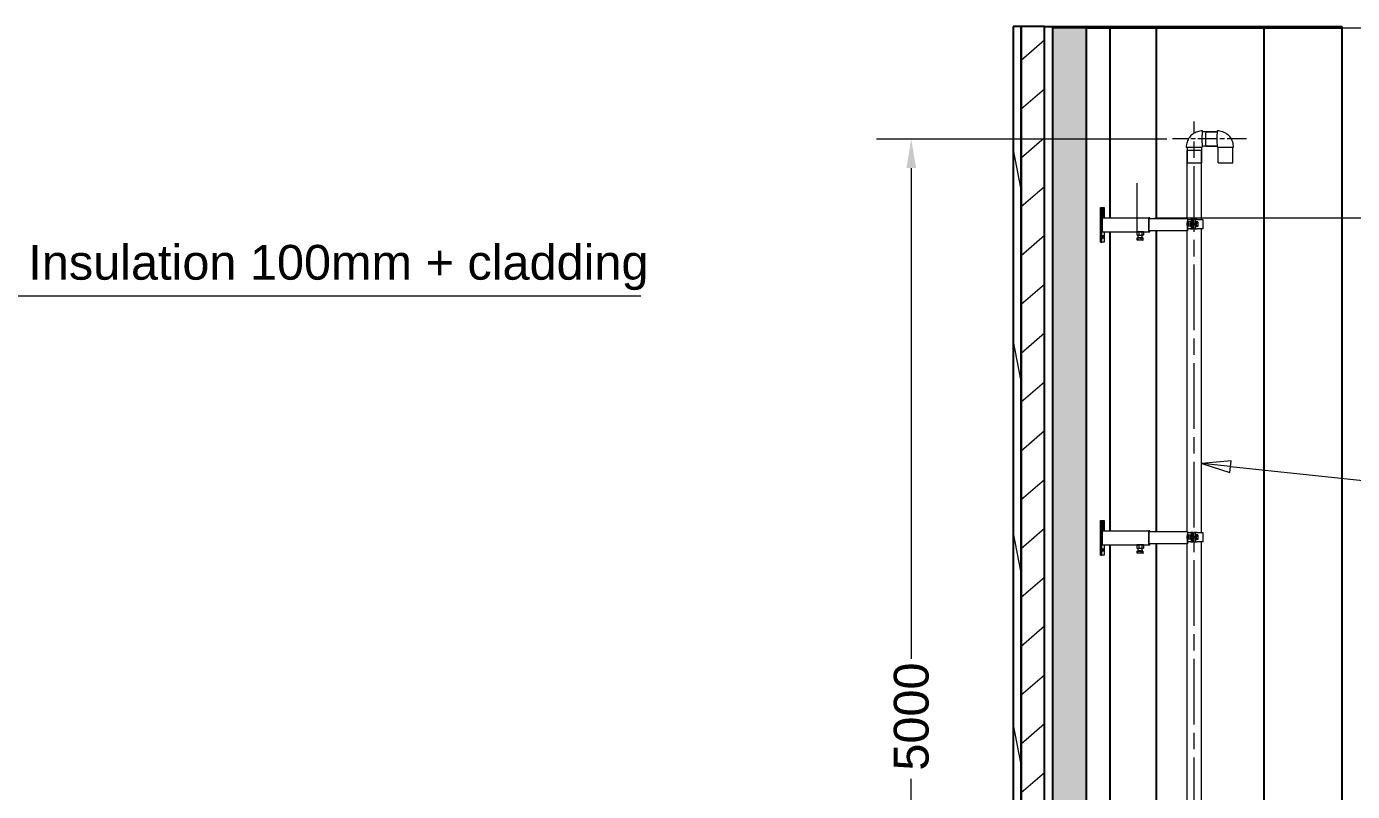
# Model space of a CAD drawing. Header units: millimetres. Extents: x -4172 to 126100, y -2 to 142133.
# Drawn here: x 28976 to 40407, y 31055 to 37652 of the extents above; entities that cross this region are included whole.
import ezdxf

# ---------------------------------------------------------------- set-up
doc = ezdxf.new("R2010")
doc.units = ezdxf.units.MM
doc.header["$LTSCALE"] = 100
doc.linetypes.add('CHAIN', pattern=[0.3543, 0.2362, -0.0295, 0.0591, -0.0295])
for name, color, linetype, lineweight in [('Centerline', 7, 'Continuous', 18), ('Dimension', 7, 'Continuous', 18), ('Hatch', 7, 'Continuous', 18), ('Symbol', 7, 'Continuous', 18), ('Visible', 7, 'Continuous', 25)]:
    doc.layers.add(name, color=color, linetype=linetype, lineweight=lineweight)
doc.layers.add('P_Sulphurous liquid (SL)', color=200, linetype='Continuous', lineweight=18, true_color=0xbf00ff)
doc.layers.add('P_Sulphurous liquid Centerline', color=200, linetype='CHAIN', lineweight=18, true_color=0xbf00ff)
doc.styles.add('Note Text', font='arial.ttf')
doc.styles.add('Title', font='arial.ttf')
doc.dimstyles.new('Default - Method 2a$7', dxfattribs={"dimscale": 100, "dimtxt": 3, "dimasz": 2.5, "dimexe": 3, "dimexo": 0.5, "dimgap": 0.7, "dimtad": 0, "dimtoh": 1, "dimdec": 1, "dimrnd": 1e-08, "dimtxsty": 'Title', "dimcen": 0.09, "dimdle": 10, "dimclrd": 256, "dimclre": 256, "dimclrt": 7, "dimazin": 2, "dimtfac": 0.833333, "dimtdec": 1, "dimtmove": 0, "dimatfit": 3, "dimfxl": 1, "dimtolj": 1, "dimlwd": -1, "dimlwe": -1, "dimarcsym": 0})
doc.dimstyles.new('Default - Method 2b', dxfattribs={"dimscale": 100, "dimtxt": 3, "dimasz": 2.5, "dimexe": 3, "dimexo": 0.5, "dimgap": 0.7, "dimtad": 0, "dimtoh": 1, "dimdec": 1, "dimrnd": 1e-08, "dimtxsty": 'Title', "dimcen": 0.09, "dimdle": 10, "dimclrd": 256, "dimclre": 256, "dimclrt": 7, "dimadec": 0, "dimazin": 2, "dimtfac": 0.833333, "dimtdec": 1, "dimtmove": 0, "dimatfit": 3, "dimfxl": 1, "dimtolj": 1, "dimlwd": -1, "dimlwe": -1, "dimarcsym": 0})

# ---------------------------------------------------------------- blocks, each defined once
blk = doc.blocks.new('*D83')
at = {"layer": 'Defpoints', "color": 0, "transparency": 16777216}
for p in [(38857, 36682), (36603, 26682), (37185, 26682)]:
    blk.add_point(p, dxfattribs=at)
at = {"layer": 'Dimension', "transparency": 16777216}
for p, q in [((38807, 36682), (36303, 36682)), ((36603, 36432), (36603, 32200)), ((36603, 26932), (36603, 31165)), ((37135, 26682), (36303, 26682))]:
    blk.add_line(p, q, dxfattribs=at)
for points in [[(36562, 36432), (36645, 36432), (36603, 36682)], [(36562, 26932), (36645, 26932), (36603, 26682)]]:
    blk.add_solid(points, dxfattribs=at)
at = {"layer": 'Dimension', "color": 7, "transparency": 16777216, "insert": (36757, 31235), "char_height": 300, "attachment_point": 7, "rotation": 90, "style": 'Title'}
blk.add_mtext('\\A1;5000', dxfattribs=at)
blk = doc.blocks.new('Balloon39')
at = {"layer": 'Symbol'}
for p, q in [((393.6, 339.06), (391.07, 338.83)), ((393.55, 338.57), (391.07, 338.83)), ((391.07, 338.83), (393.5, 338.07)), ((393.5, 338.07), (393.6, 339.06)), ((393.55, 338.57), (411.87, 336.63))]:
    blk.add_line(p, q, dxfattribs=at)
at = {"layer": 'Symbol', "flags": 128}
blk.add_lwpolyline([(393.6, 339.06), (391.07, 338.83), (393.5, 338.07), (393.6, 339.06)], dxfattribs=at)
at = {"layer": 'Symbol'}
blk.add_circle((415.58, 336.24), 3.75, dxfattribs=at)
blk.add_solid([(393.6, 339.06), (391.07, 338.83), (393.5, 338.07), (393.6, 339.06)], dxfattribs=at)
at = {"layer": 'Symbol', "insert": (415.58, 336.26), "char_height": 2.5, "attachment_point": 5, "style": 'Note Text'}
blk.add_mtext('15', dxfattribs=at)
blk = doc.blocks.new('*D91')
at = {"layer": 'Defpoints', "color": 0, "transparency": 16777216}
for p in [(39646, 37642), (38653, 36002), (41066, 36002)]:
    blk.add_point(p, dxfattribs=at)
at = {"layer": 'Dimension', "transparency": 16777216}
for p, q in [((39696, 37642), (41366, 37642)), ((41066, 37392), (41066, 37166)), ((41066, 36252), (41066, 36364)), ((38703, 36002), (41366, 36002))]:
    blk.add_line(p, q, dxfattribs=at)
for points in [[(41025, 37392), (41108, 37392), (41066, 37642)], [(41025, 36252), (41108, 36252), (41066, 36002)]]:
    blk.add_solid(points, dxfattribs=at)
at = {"layer": 'Dimension', "color": 7, "transparency": 16777216, "insert": (41219, 36434), "char_height": 300, "attachment_point": 7, "rotation": 90, "style": 'Title'}
blk.add_mtext('\\A1;820', dxfattribs=at)

msp = doc.modelspace()

# ---------------------------------------------------------------- hatches: boundary and pattern name
at = {"layer": 'Hatch'}
h = msp.add_hatch(dxfattribs=at)
h.set_pattern_fill('ANSI31', color=256, scale=2540, angle=56.075531, style=0)
h.set_pattern_definition([(101.0755, (0, 0), (-311.5865, -60.9927), [])])
h.paths.add_polyline_path([(37481.75, 25922.43), (37486.06, 25922.43), (37488.85, 25922.43), (37551.77, 25922.43), (37551.77, 37652.43), (37481.75, 37652.43)])
h = msp.add_hatch(dxfattribs=at)
h.set_pattern_fill('ANSI31', color=256, scale=2540, angle=-3.924667, style=0)
h.set_pattern_definition([(41.0753, (0, 0), (-208.6136, 239.3462), [])])
h.paths.add_polyline_path([(37751.85, 25922.43), (37751.85, 37652.43), (37551.77, 37652.43), (37551.77, 25922.43)])
h = msp.add_hatch(dxfattribs=at)
h.set_pattern_fill('AR-CONC', color=256, scale=53.832768, angle=26.075355, style=0)
h.set_pattern_definition([(76.07536, (0, 0), (361.669, 139.3777), [40.3746, -444.1203]), (21.07536, (0, 0), (-245.0774, 330.8793), [32.2997, -355.2963]), (126.5268, (30.14, 11.6), (116.5915, 470.257), [34.313, -377.4442]), (72.2596, (-47.32, 96.7), (555.214, 172.5), [60.562, -666.1805]), (122.711, (-1.06, 111.1), (221.4424, 692.1833), [51.47, -566.1666]), (17.2595, (-47.3, 96.7), (221.4424, 692.183), [48.4495, -532.9444]), (47.07536, (12.86, 96.2), (383.8945, -53.438), [40.3746, -444.1203]), (352.07536, (12.86, 96.2), (-53.936, 408.2095), [32.2997, -355.2963]), (97.5268, (44.85, 91.74), (329.9584, 354.7714), [34.313, -377.4442]), (63.57536, (0, 0), (-72.8908, 163.8431), [0, -350.98965, 0, -360.67955, 0, -356.6421]), (33.57536, (0, 0), (33.87624, 252.9603), [0, -205.6412, 0, -342.9147, 0, -135.9277]), (353.57536, (-107.83, -52.77), (263.4588, 115.40885), [0, -134.5819, 0, -419.8956, 0, -557.1692]), (343.57536, (-156.18, -76.43), (258.3037, 186.3998), [0, -174.9565, 0, -278.8537, 0, -395.6708])])
h.paths.add_polyline_path([(38113.67, 37642.43), (37820.38, 37642.43), (37820.38, 25922.43), (37820.38, 25582.43), (38113.67, 25582.43), (38113.67, 25922.43)])

# ---------------------------------------------------------------- linework, layer by layer
at = {"layer": 'Centerline', "linetype": 'CHAIN', "ltscale": 7.063838}
msp.add_line((39492.45, 36682.43), (38856.76, 36682.43), dxfattribs=at)
at = {"layer": 'Dimension'}
msp.add_line((38549.47, 35878.83), (38549.47, 36302.43), dxfattribs=at)
at = {"layer": 'P_Sulphurous liquid (SL)'}
for p, q in [((39113.44, 36751.73), (39112.74, 36751.73)), ((39240.54, 36745.43), (39113.44, 36745.43)), ((39240.54, 36745.43), (39113.44, 36745.43)), ((39143.37, 36745.43), (39240.54, 36745.43)), ((39243.15, 36751.73), (39242.45, 36751.73)), ((38974.3, 36613.13), (38974.3, 36612.43)), ((38974.3, 36612.43), (39112.9, 36612.43)), ((38980.6, 36612.43), (38980.6, 36476.43)), ((39106.6, 36582.43), (38980.6, 36582.43)), ((38980.6, 35996.43), (38980.6, 36582.43)), ((39106.6, 36612.43), (39106.6, 36476.43)), ((39106.6, 35988.43), (39106.6, 36582.43)), ((39113.44, 36613.13), (39112.74, 36613.13)), ((39112.9, 36613.13), (39112.9, 36612.43)), ((39240.54, 36619.43), (39113.44, 36619.43)), ((39240.54, 36619.43), (39113.44, 36619.43)), ((39143.37, 36619.43), (39240.54, 36619.43)), ((39243, 36613.13), (39242.45, 36613.13)), ((39243, 36612.43), (39243, 36613.13)), ((39243, 36612.43), (39381.6, 36612.43)), ((39249.3, 36476.43), (39249.3, 36612.43)), ((39375.3, 36476.43), (39375.3, 36612.43)), ((39381.6, 36612.43), (39381.6, 36613.13)), ((38980.6, 36476.43), (39106.6, 36476.43)), ((39249.3, 36476.43), (39375.3, 36476.43)), ((38235.33, 36092.43), (38247.3, 36092.43)), ((38235.33, 35792.43), (38235.33, 36092.43)), ((38247.3, 36092.43), (38267.24, 36092.43)), ((38247.3, 35792.43), (38247.3, 36092.43)), ((38255.25, 36053.43), (38257.27, 36083.84)), ((38256.27, 36053.43), (38255.25, 36053.43)), ((38255.41, 36054.43), (38255.32, 36054.43)), ((38257.27, 36082.43), (38255.41, 36054.43)), ((38255.41, 36054.43), (38256.34, 36054.43)), ((38255.84, 36054.43), (38255.84, 36053.43)), ((38256.27, 36011.43), (38256.27, 36053.43)), ((38256.34, 36012.43), (38256.27, 36012.43)), ((38258.27, 36011.43), (38256.27, 36011.43)), ((38256.34, 36054.43), (38256.34, 36012.43)), ((38256.34, 36012.43), (38258.2, 36012.43)), ((38256.58, 36069.57), (38256.71, 36069.57)), ((38256.58, 36060.84), (38256.58, 36069.57)), ((38256.92, 36056.87), (38256.65, 36056.87)), ((38256.71, 36069.57), (38256.71, 36060.84)), ((38257.13, 36069.57), (38257.25, 36069.57)), ((38257.13, 36060.79), (38257.13, 36069.57)), ((38257.27, 36082.43), (38257.18, 36082.43)), ((38257.25, 36069.57), (38257.25, 36060.84)), ((38257.27, 36083.84), (38259.29, 36053.43)), ((38259.13, 36054.43), (38257.27, 36082.43)), ((38257.43, 36069.57), (38257.67, 36069.57)), ((38257.43, 36055.57), (38257.43, 36069.57)), ((38257.56, 36067.96), (38257.43, 36067.96)), ((38257.56, 36062.38), (38257.43, 36062.38)), ((38257.56, 36060.79), (38257.43, 36060.79)), ((38257.56, 36055.57), (38257.43, 36055.57)), ((38257.66, 36067.96), (38257.56, 36067.96)), ((38257.56, 36067.96), (38257.56, 36062.38)), ((38257.56, 36062.38), (38257.64, 36062.38)), ((38257.56, 36060.79), (38257.56, 36055.57)), ((38257.66, 36060.79), (38257.56, 36060.79)), ((38257.77, 36012.43), (38257.77, 36011.43)), ((38258.2, 36012.43), (38258.2, 36054.43)), ((38258.2, 36054.43), (38259.13, 36054.43)), ((38258.27, 36053.43), (38258.2, 36053.43)), ((38258.27, 36053.43), (38258.27, 36011.43)), ((38259.29, 36053.43), (38258.27, 36053.43)), ((38258.73, 36054.43), (38258.79, 36053.43)), ((38267.24, 36092.43), (38267.24, 36002.43)), ((38253.28, 35886.43), (38253.28, 35998.43)), ((38253.55, 36002.43), (38652.67, 36002.43)), ((38652.4, 35998.43), (38652.4, 35886.43)), ((38660.11, 36002.43), (38652.67, 36002.43)), ((38652.8, 35996.43), (38654.19, 35996.43)), ((38652.8, 35888.43), (38652.8, 35996.43)), ((38654.19, 35996.43), (38984.87, 35996.43)), ((38660.37, 35996.43), (38660.37, 35998.43)), ((38979.5, 35958.4), (38981.49, 35960.4)), ((38979.5, 35938.45), (38981.49, 35936.45)), ((38992.62, 35960.43), (38981.54, 35960.43)), ((38992.62, 35936.43), (38981.54, 35936.43)), ((38983.61, 35977.43), (38983.61, 35960.43)), ((38983.61, 35936.43), (38983.61, 35890.43)), ((38984.14, 35988.43), (39011.38, 35988.43)), ((38984.14, 35960.43), (38984.14, 35977.43)), ((38984.14, 35890.43), (38984.14, 35936.43)), ((39011.38, 35908.43), (38984.14, 35908.43)), ((38984.87, 35996.43), (38985.29, 35996.43)), ((39011.08, 35948.43), (38993.14, 35948.43)), ((38993.29, 35966.12), (38993.4, 35966.43)), ((38993.29, 35930.73), (38993.4, 35930.43)), ((39011.77, 35966.43), (38993.83, 35966.43)), ((39011.77, 35930.43), (38993.83, 35930.43)), ((39016.72, 35988.43), (39011.38, 35988.43)), ((39011.38, 35908.43), (39016.72, 35908.43)), ((39013.47, 35972.43), (39016.47, 35972.43)), ((39013.47, 35924.43), (39016.47, 35924.43)), ((39028.69, 35988.43), (39016.72, 35988.43)), ((39016.72, 35908.43), (39028.69, 35908.43)), ((39032.19, 35988.43), (39028.69, 35988.43)), ((39028.69, 35908.43), (39032.19, 35908.43)), ((39040.31, 35960.43), (39030.43, 35960.43)), ((39040.31, 35936.43), (39030.43, 35936.43)), ((39032.19, 35988.43), (39032.26, 35988.43)), ((39032.26, 35908.43), (39032.19, 35908.43)), ((39032.26, 35988.43), (39032.26, 35960.43)), ((39032.26, 35936.43), (39032.26, 35908.43)), ((39052.64, 35988.43), (39040.67, 35988.43)), ((39040.67, 35908.43), (39052.64, 35908.43)), ((39056.14, 35988.43), (39052.64, 35988.43)), ((39052.64, 35908.43), (39056.14, 35908.43)), ((39054.38, 35972.43), (39059.37, 35972.43)), ((39054.38, 35924.43), (39059.37, 35924.43)), ((39066.94, 35988.43), (39056.14, 35988.43)), ((39056.14, 35908.43), (39066.94, 35908.43)), ((39059.06, 35954.99), (39059.57, 35961.89)), ((39072.01, 35954.99), (39059.06, 35954.99)), ((39059.19, 35944.81), (39059.06, 35954.99)), ((39059.33, 35934.63), (39059.19, 35944.81)), ((39072.29, 35934.63), (39059.33, 35934.63)), ((39059.99, 35931.35), (39059.33, 35934.63)), ((39059.91, 35966.43), (39059.37, 35966.43)), ((39060.17, 35930.43), (39059.37, 35930.43)), ((39059.57, 35961.89), (39060.09, 35968.79)), ((39060.64, 35928.06), (39059.99, 35931.35)), ((39073.05, 35968.79), (39060.09, 35968.79)), ((39073.6, 35928.06), (39060.64, 35928.06)), ((39066.94, 35988.43), (39115.9, 35988.43)), ((39115.9, 35908.43), (39066.94, 35908.43)), ((39074.55, 35930.73), (39073.65, 35928.2)), ((39074.55, 35966.12), (39074.49, 35966.29)), ((39106.6, 33288.43), (39106.6, 35908.43)), ((39115.9, 35988.43), (39115.9, 35908.43)), ((38235.33, 35792.43), (38247.3, 35792.43)), ((38267.24, 35792.43), (38247.3, 35792.43)), ((38253.55, 35882.43), (38652.67, 35882.43)), ((38267.24, 35882.43), (38267.24, 35792.43)), ((38548.97, 35881.07), (38548.97, 35854.78)), ((38549.47, 35811.78), (38549.47, 35828.83)), ((38549.47, 35828.83), (38553.72, 35828.83)), ((38552.56, 35882.43), (38550.14, 35881.54)), ((38552.56, 35853.43), (38550.14, 35854.31)), ((38552.56, 35810.43), (38551.35, 35810.87)), ((38552.56, 35853.43), (38556.97, 35853.43)), ((38600.56, 35830.43), (38552.56, 35830.43)), ((38552.56, 35828.83), (38552.56, 35830.43)), ((38553.72, 35810.43), (38552.56, 35810.43)), ((38553.72, 35828.83), (38557.96, 35828.83)), ((38571.51, 35810.43), (38553.72, 35810.43)), ((38556.97, 35853.43), (38578.78, 35853.43)), ((38557.96, 35811.78), (38557.96, 35828.83)), ((38557.96, 35828.83), (38571.51, 35828.83)), ((38560.56, 35830.43), (38560.56, 35853.43)), ((38564.98, 35881.07), (38564.98, 35854.78)), ((38571.51, 35828.83), (38585.05, 35828.83)), ((38594.35, 35810.43), (38571.51, 35810.43)), ((38578.78, 35853.43), (38598.37, 35853.43)), ((38585.05, 35828.83), (38594.35, 35828.83)), ((38585.05, 35811.78), (38585.05, 35828.83)), ((38592.56, 35830.43), (38592.56, 35853.43)), ((38592.57, 35854.78), (38592.57, 35881.07)), ((38594.35, 35828.83), (38603.65, 35828.83)), ((38600.56, 35810.43), (38594.35, 35810.43)), ((38598.37, 35853.43), (38600.56, 35853.43)), ((38600.56, 35882.43), (38602.98, 35881.54)), ((38600.56, 35853.43), (38602.98, 35854.31)), ((38600.56, 35828.83), (38600.56, 35830.43)), ((38600.56, 35810.43), (38601.78, 35810.87)), ((38603.65, 35811.78), (38603.65, 35828.83)), ((38604.16, 35881.07), (38604.16, 35854.78)), ((38652.67, 35882.43), (38660.11, 35882.43)), ((38983.61, 35890.43), (38652.8, 35890.43)), ((38659.98, 35888.43), (38652.8, 35888.43)), ((38659.98, 35890.43), (38659.98, 35888.43)), ((38660.37, 35886.43), (38660.37, 35890.43)), ((38980.6, 33296.43), (38980.6, 35890.43)), ((38984.14, 35890.43), (38983.61, 35890.43)), ((38235.33, 33392.43), (38247.3, 33392.43)), ((38235.33, 33092.43), (38235.33, 33392.43)), ((38247.3, 33392.43), (38267.24, 33392.43)), ((38247.3, 33092.43), (38247.3, 33392.43)), ((38255.25, 33353.43), (38257.27, 33383.84)), ((38257.27, 33382.43), (38255.41, 33354.43)), ((38257.27, 33382.43), (38257.18, 33382.43)), ((38257.27, 33383.84), (38259.29, 33353.43)), ((38259.13, 33354.43), (38257.27, 33382.43)), ((38267.24, 33392.43), (38267.24, 33302.43)), ((38253.28, 33186.43), (38253.28, 33298.43)), ((38253.55, 33302.43), (38652.67, 33302.43)), ((38256.27, 33353.43), (38255.25, 33353.43)), ((38255.41, 33354.43), (38255.32, 33354.43)), ((38255.41, 33354.43), (38256.34, 33354.43)), ((38255.84, 33354.43), (38255.84, 33353.43)), ((38256.27, 33311.43), (38256.27, 33353.43)), ((38256.34, 33312.43), (38256.27, 33312.43)), ((38258.27, 33311.43), (38256.27, 33311.43)), ((38256.34, 33354.43), (38256.34, 33312.43)), ((38256.34, 33312.43), (38258.2, 33312.43)), ((38256.58, 33369.57), (38256.71, 33369.57)), ((38256.58, 33360.84), (38256.58, 33369.57)), ((38256.92, 33356.87), (38256.65, 33356.87)), ((38256.71, 33369.57), (38256.71, 33360.84)), ((38257.13, 33369.57), (38257.25, 33369.57)), ((38257.13, 33360.79), (38257.13, 33369.57)), ((38257.25, 33369.57), (38257.25, 33360.84)), ((38257.43, 33369.57), (38257.67, 33369.57)), ((38257.43, 33355.57), (38257.43, 33369.57)), ((38257.56, 33367.96), (38257.43, 33367.96)), ((38257.56, 33362.38), (38257.43, 33362.38)), ((38257.56, 33360.79), (38257.43, 33360.79)), ((38257.56, 33355.57), (38257.43, 33355.57)), ((38257.66, 33367.96), (38257.56, 33367.96)), ((38257.56, 33367.96), (38257.56, 33362.38)), ((38257.56, 33362.38), (38257.64, 33362.38)), ((38257.56, 33360.79), (38257.56, 33355.57)), ((38257.66, 33360.79), (38257.56, 33360.79)), ((38257.77, 33312.43), (38257.77, 33311.43)), ((38258.2, 33312.43), (38258.2, 33354.43)), ((38258.2, 33354.43), (38259.13, 33354.43)), ((38258.27, 33353.43), (38258.2, 33353.43)), ((38258.27, 33353.43), (38258.27, 33311.43)), ((38259.29, 33353.43), (38258.27, 33353.43)), ((38258.73, 33354.43), (38258.79, 33353.43)), ((38652.4, 33298.43), (38652.4, 33186.43)), ((38660.11, 33302.43), (38652.67, 33302.43)), ((38652.8, 33296.43), (38654.19, 33296.43)), ((38652.8, 33188.43), (38652.8, 33296.43)), ((38654.19, 33296.43), (38984.87, 33296.43)), ((38660.37, 33296.43), (38660.37, 33298.43)), ((38983.61, 33277.43), (38983.61, 33260.43)), ((38984.14, 33288.43), (39011.38, 33288.43)), ((38984.14, 33260.43), (38984.14, 33277.43)), ((38984.87, 33296.43), (38985.29, 33296.43)), ((38993.29, 33266.12), (38993.4, 33266.43)), ((39011.77, 33266.43), (38993.83, 33266.43)), ((39016.72, 33288.43), (39011.38, 33288.43)), ((39013.47, 33272.43), (39016.47, 33272.43)), ((39028.69, 33288.43), (39016.72, 33288.43)), ((39032.19, 33288.43), (39028.69, 33288.43)), ((39032.19, 33288.43), (39032.26, 33288.43)), ((39032.26, 33288.43), (39032.26, 33260.43)), ((39052.64, 33288.43), (39040.67, 33288.43)), ((39056.14, 33288.43), (39052.64, 33288.43)), ((39054.38, 33272.43), (39059.37, 33272.43)), ((39066.94, 33288.43), (39056.14, 33288.43)), ((39059.91, 33266.43), (39059.37, 33266.43)), ((39059.57, 33261.89), (39060.09, 33268.79)), ((39073.05, 33268.79), (39060.09, 33268.79)), ((39066.94, 33288.43), (39115.9, 33288.43)), ((39074.55, 33266.12), (39074.49, 33266.29)), ((39115.9, 33288.43), (39115.9, 33208.43)), ((38253.55, 33182.43), (38652.67, 33182.43)), ((38267.24, 33182.43), (38267.24, 33092.43)), ((38548.97, 33181.07), (38548.97, 33154.78)), ((38552.56, 33182.43), (38550.14, 33181.54)), ((38552.56, 33153.43), (38550.14, 33154.31)), ((38552.56, 33153.43), (38556.97, 33153.43)), ((38556.97, 33153.43), (38578.78, 33153.43)), ((38560.56, 33130.43), (38560.56, 33153.43)), ((38564.98, 33181.07), (38564.98, 33154.78)), ((38578.78, 33153.43), (38598.37, 33153.43)), ((38592.56, 33130.43), (38592.56, 33153.43)), ((38592.57, 33154.78), (38592.57, 33181.07)), ((38598.37, 33153.43), (38600.56, 33153.43)), ((38600.56, 33182.43), (38602.98, 33181.54)), ((38600.56, 33153.43), (38602.98, 33154.31)), ((38604.16, 33181.07), (38604.16, 33154.78)), ((38652.67, 33182.43), (38660.11, 33182.43)), ((38983.61, 33190.43), (38652.8, 33190.43)), ((38659.98, 33188.43), (38652.8, 33188.43)), ((38659.98, 33190.43), (38659.98, 33188.43)), ((38660.37, 33186.43), (38660.37, 33190.43)), ((38979.5, 33258.4), (38981.49, 33260.4)), ((38979.5, 33238.45), (38981.49, 33236.45)), ((38980.6, 30596.43), (38980.6, 33190.43)), ((38992.62, 33260.43), (38981.54, 33260.43)), ((38992.62, 33236.43), (38981.54, 33236.43)), ((38983.61, 33236.43), (38983.61, 33190.43)), ((38984.14, 33190.43), (38983.61, 33190.43)), ((38984.14, 33190.43), (38984.14, 33236.43)), ((39011.38, 33208.43), (38984.14, 33208.43)), ((39011.08, 33248.43), (38993.14, 33248.43)), ((38993.29, 33230.73), (38993.4, 33230.43)), ((39011.77, 33230.43), (38993.83, 33230.43)), ((39011.38, 33208.43), (39016.72, 33208.43)), ((39013.47, 33224.43), (39016.47, 33224.43)), ((39016.72, 33208.43), (39028.69, 33208.43)), ((39028.69, 33208.43), (39032.19, 33208.43)), ((39040.31, 33260.43), (39030.43, 33260.43)), ((39040.31, 33236.43), (39030.43, 33236.43)), ((39032.26, 33208.43), (39032.19, 33208.43)), ((39032.26, 33236.43), (39032.26, 33208.43)), ((39040.67, 33208.43), (39052.64, 33208.43)), ((39052.64, 33208.43), (39056.14, 33208.43)), ((39054.38, 33224.43), (39059.37, 33224.43)), ((39056.14, 33208.43), (39066.94, 33208.43)), ((39059.06, 33254.99), (39059.57, 33261.89)), ((39072.01, 33254.99), (39059.06, 33254.99)), ((39059.19, 33244.81), (39059.06, 33254.99)), ((39059.33, 33234.63), (39059.19, 33244.81)), ((39072.29, 33234.63), (39059.33, 33234.63)), ((39059.99, 33231.35), (39059.33, 33234.63)), ((39060.17, 33230.43), (39059.37, 33230.43)), ((39060.64, 33228.06), (39059.99, 33231.35)), ((39073.6, 33228.06), (39060.64, 33228.06)), ((39115.9, 33208.43), (39066.94, 33208.43)), ((39074.55, 33230.73), (39073.65, 33228.2)), ((39106.6, 30588.43), (39106.6, 33208.43)), ((38235.33, 33092.43), (38247.3, 33092.43)), ((38267.24, 33092.43), (38247.3, 33092.43)), ((38549.47, 33111.78), (38549.47, 33128.83)), ((38549.47, 33128.83), (38553.72, 33128.83)), ((38552.56, 33110.43), (38551.35, 33110.87)), ((38600.56, 33130.43), (38552.56, 33130.43)), ((38552.56, 33128.83), (38552.56, 33130.43)), ((38553.72, 33110.43), (38552.56, 33110.43)), ((38553.72, 33128.83), (38557.96, 33128.83)), ((38571.51, 33110.43), (38553.72, 33110.43)), ((38557.96, 33111.78), (38557.96, 33128.83)), ((38557.96, 33128.83), (38571.51, 33128.83)), ((38571.51, 33128.83), (38585.05, 33128.83)), ((38594.35, 33110.43), (38571.51, 33110.43)), ((38585.05, 33128.83), (38594.35, 33128.83)), ((38585.05, 33111.78), (38585.05, 33128.83)), ((38594.35, 33128.83), (38603.65, 33128.83)), ((38600.56, 33110.43), (38594.35, 33110.43)), ((38600.56, 33128.83), (38600.56, 33130.43)), ((38600.56, 33110.43), (38601.78, 33110.87)), ((38603.65, 33111.78), (38603.65, 33128.83))]:
    msp.add_line(p, q, dxfattribs=at)
for centre, major_axis, start_param, end_param in [((39113.44, 36682.43), (0, 69.3), 5.85348564, 9.85447763), ((39113.44, 36682.43), (0, 63), 0, 3.14159265), ((39143.37, 36682.43), (0, 63), 0, 3.14159265), ((39242.45, 36682.43), (0, -69.3), 3.14159265, 6.28318531), ((38253.55, 35998.43), (0, 4), 0, 1.57079633), ((38652.67, 35998.43), (0, 4), 0, 1.57079633), ((38660.11, 35998.43), (0, 4), 4.71238898, 6.28318531), ((38979.54, 35948.43), (0, -10), 3.2082415, 6.21653646), ((38981.54, 35948.43), (0, -12), 3.14159266, 6.28318531), ((38984.87, 35977.43), (0, 19), 0, 1.57079633), ((38993.51, 35948.43), (0, 18), 1.04719755, 2.0943951), ((38993.51, 35948.43), (0, 18), 0.18401745, 1.04719755), ((38993.51, 35948.43), (0, -18), 5.23598776, 6.09916786), ((39013.47, 35948.43), (0, -24), 3.14159265, 6.28318531), ((39025.64, 35948.43), (0, -140), 4.42263888, 5.00213908), ((39037.61, 35948.43), (0, 140), 1.28104622, 1.86054643), ((39030.43, 35948.43), (0, -12), 3.14159265, 6.28318531), ((39049.58, 35948.43), (0, -140), 4.42263888, 5.00213908), ((39061.56, 35948.43), (0, 140), 1.28104622, 1.86054643), ((39054.38, 35948.43), (0, -24), 3.14159265, 6.28318531), ((39059.37, 35948.43), (0, -24), 2.58365521, 6.94743632), ((39059.37, 35948.43), (0, -18), 3.14159265, 6.28318531), ((39074.33, 35948.43), (0, 18), 0.72598887, 1.77318642), ((39074.33, 35948.43), (0, -18), 4.91477908, 5.96197663), ((39074.33, 35948.43), (0, 18), 5.96197663, 7.00917418), ((39074.33, 35948.43), (0, -18), 5.96197663, 7.00917418), ((39074.33, 35948.43), (0, 18), 4.91477908, 5.96197663), ((39074.33, 35948.43), (0, -18), 0.72598887, 1.77318642), ((38253.55, 35886.43), (0, -4), 4.71238898, 6.28318531), ((38652.67, 35886.43), (0, -4), 4.71238898, 6.28318531), ((38660.11, 35886.43), (0, -4), 0, 1.57079633), ((38253.55, 33298.43), (0, 4), 0, 1.57079633), ((38652.67, 33298.43), (0, 4), 0, 1.57079633), ((38660.11, 33298.43), (0, 4), 4.71238898, 6.28318531), ((38984.87, 33277.43), (0, 19), 0, 1.57079633), ((38993.51, 33248.43), (0, 18), 0.18401745, 1.04719755), ((39013.47, 33248.43), (0, -24), 3.14159265, 6.28318531), ((39025.64, 33248.43), (0, -140), 4.42263888, 5.00213908), ((39037.61, 33248.43), (0, 140), 1.28104622, 1.86054643), ((39049.58, 33248.43), (0, -140), 4.42263888, 5.00213908), ((39061.56, 33248.43), (0, 140), 1.28104622, 1.86054643), ((39054.38, 33248.43), (0, -24), 3.14159265, 6.28318531), ((39059.37, 33248.43), (0, -24), 2.58365521, 6.94743632), ((39059.37, 33248.43), (0, -18), 3.14159265, 6.28318531), ((39074.33, 33248.43), (0, 18), 5.96197663, 7.00917418), ((39074.33, 33248.43), (0, 18), 4.91477908, 5.96197663), ((38253.55, 33186.43), (0, -4), 4.71238898, 6.28318531), ((38652.67, 33186.43), (0, -4), 4.71238898, 6.28318531), ((38660.11, 33186.43), (0, -4), 0, 1.57079633), ((38979.54, 33248.43), (0, -10), 3.2082415, 6.21653646), ((38981.54, 33248.43), (0, -12), 3.14159266, 6.28318531), ((38993.51, 33248.43), (0, 18), 1.04719755, 2.0943951), ((38993.51, 33248.43), (0, -18), 5.23598776, 6.09916786), ((39030.43, 33248.43), (0, -12), 3.14159265, 6.28318531), ((39074.33, 33248.43), (0, 18), 0.72598887, 1.77318642), ((39074.33, 33248.43), (0, -18), 4.91477908, 5.96197663), ((39074.33, 33248.43), (0, -18), 5.96197663, 7.00917418), ((39074.33, 33248.43), (0, -18), 0.72598887, 1.77318642)]:
    msp.add_ellipse(centre, major_axis=major_axis, ratio=0.0664523, start_param=start_param, end_param=end_param, dxfattribs=at)
for centre in [(38250.29, 36047.43), (38264.25, 36047.43), (38250.29, 35837.43), (38264.25, 35837.43), (38250.29, 33347.43), (38264.25, 33347.43), (38250.29, 33137.43), (38264.25, 33137.43)]:
    msp.add_ellipse(centre, major_axis=(0, 14), ratio=0.0664523, dxfattribs=at)
for points, knots in [([(39112.74, 36751.73), (39098.23, 36751.73), (39083.72, 36749.42), (39056.12, 36740.43), (39043.04, 36733.75), (39019.58, 36716.67), (39009.21, 36706.28), (38992.18, 36682.79), (38985.53, 36669.7), (38976.59, 36642.12), (38974.3, 36627.62), (38974.3, 36613.13)], [3.14159265, 3.14159265, 3.14159265, 3.14159265, 3.45575192, 3.45575192, 3.76991118, 3.76991118, 4.08407045, 4.08407045, 4.39822972, 4.39822972, 4.71238898, 4.71238898, 4.71238898, 4.71238898]), ([(39381.6, 36613.13), (39381.6, 36627.62), (39379.31, 36642.12), (39370.37, 36669.7), (39363.71, 36682.79), (39346.69, 36706.28), (39336.32, 36716.67), (39312.86, 36733.75), (39299.78, 36740.43), (39272.18, 36749.42), (39257.67, 36751.73), (39243.15, 36751.73)], [3.14159265, 3.14159265, 3.14159265, 3.14159265, 3.45575192, 3.45575192, 3.76991118, 3.76991118, 4.08407045, 4.08407045, 4.39822972, 4.39822972, 4.71238898, 4.71238898, 4.71238898, 4.71238898]), ([(39243, 36613.13), (39243, 36613.13), (39243, 36613.13), (39243, 36613.13), (39243, 36613.13), (39243, 36613.13), (39243, 36613.13), (39243, 36613.13), (39243, 36613.13), (39243, 36613.14), (39243, 36613.14), (39243, 36613.15), (39243, 36613.15), (39242.99, 36613.17), (39242.99, 36613.18), (39242.99, 36613.18), (39242.99, 36613.18), (39242.99, 36613.18)], [3.141592654, 3.141592654, 3.141592654, 3.141592654, 3.152230928, 3.152230928, 3.163946169, 3.163946169, 3.179333407, 3.179333407, 3.203467927, 3.203467927, 3.250101377, 3.250101377, 3.368717914, 3.368717914, 3.682877179, 3.682877179, 3.757593966, 3.757593966, 3.757593966, 3.757593966])]:
    msp.add_open_spline(points, degree=3, knots=knots, dxfattribs=at)
for points in [[(38256.67, 36056.57), (38256.62, 36057.3), (38256.58, 36059.34), (38256.58, 36060.84)], [(38256.69, 36056.87), (38256.68, 36056.73), (38256.67, 36056.6)], [(38256.92, 36055.28), (38256.84, 36055.28), (38256.71, 36055.92), (38256.67, 36056.57)], [(38256.71, 36060.84), (38256.71, 36059.86), (38256.72, 36058.55), (38256.75, 36058.01)], [(38256.75, 36058.01), (38256.77, 36057.44), (38256.86, 36056.87), (38256.92, 36056.87)], [(38256.92, 36056.87), (38256.98, 36056.87), (38257.07, 36057.44), (38257.09, 36058.01)], [(38257.17, 36056.57), (38257.12, 36055.91), (38257, 36055.28), (38256.92, 36055.28)], [(38257.09, 36058.01), (38257.11, 36058.55), (38257.13, 36059.85), (38257.13, 36060.79)], [(38257.25, 36060.84), (38257.25, 36059.37), (38257.22, 36057.29), (38257.17, 36056.57)], [(38257.43, 36068.45), (38257.45, 36068.23), (38257.46, 36067.96)], [(38257.44, 36062.24), (38257.44, 36062.19), (38257.43, 36062.13)], [(38257.45, 36062.38), (38257.44, 36062.31), (38257.44, 36062.24)], [(38257.64, 36062.38), (38257.72, 36062.38), (38257.81, 36062.74), (38257.84, 36063.22)], [(38257.82, 36067.43), (38257.79, 36067.72), (38257.72, 36067.96), (38257.66, 36067.96)], [(38257.94, 36062.24), (38257.89, 36061.53), (38257.76, 36060.79), (38257.66, 36060.79)], [(38257.67, 36069.57), (38257.75, 36069.57), (38257.86, 36069.16), (38257.91, 36068.7)], [(38257.89, 36065.3), (38257.89, 36066.02), (38257.86, 36067.09), (38257.82, 36067.43)], [(38257.84, 36063.22), (38257.87, 36063.64), (38257.89, 36064.63), (38257.89, 36065.3)], [(38257.91, 36068.7), (38257.96, 36068.17), (38258.02, 36066.52), (38258.02, 36065.35)], [(38258.02, 36065.35), (38258.02, 36064.44), (38257.98, 36062.81), (38257.94, 36062.24)], [(38256.67, 33356.57), (38256.62, 33357.3), (38256.58, 33359.34), (38256.58, 33360.84)], [(38256.69, 33356.87), (38256.68, 33356.73), (38256.67, 33356.6)], [(38256.92, 33355.28), (38256.84, 33355.28), (38256.71, 33355.92), (38256.67, 33356.57)], [(38256.71, 33360.84), (38256.71, 33359.86), (38256.72, 33358.55), (38256.75, 33358.01)], [(38256.75, 33358.01), (38256.77, 33357.44), (38256.86, 33356.87), (38256.92, 33356.87)], [(38256.92, 33356.87), (38256.98, 33356.87), (38257.07, 33357.44), (38257.09, 33358.01)], [(38257.17, 33356.57), (38257.12, 33355.91), (38257, 33355.28), (38256.92, 33355.28)], [(38257.09, 33358.01), (38257.11, 33358.55), (38257.13, 33359.85), (38257.13, 33360.79)], [(38257.25, 33360.84), (38257.25, 33359.37), (38257.22, 33357.29), (38257.17, 33356.57)], [(38257.43, 33368.45), (38257.45, 33368.23), (38257.46, 33367.96)], [(38257.44, 33362.24), (38257.44, 33362.19), (38257.43, 33362.13)], [(38257.45, 33362.38), (38257.44, 33362.31), (38257.44, 33362.24)], [(38257.64, 33362.38), (38257.72, 33362.38), (38257.81, 33362.74), (38257.84, 33363.22)], [(38257.82, 33367.43), (38257.79, 33367.72), (38257.72, 33367.96), (38257.66, 33367.96)], [(38257.94, 33362.24), (38257.89, 33361.53), (38257.76, 33360.79), (38257.66, 33360.79)], [(38257.67, 33369.57), (38257.75, 33369.57), (38257.86, 33369.16), (38257.91, 33368.7)], [(38257.89, 33365.3), (38257.89, 33366.02), (38257.86, 33367.09), (38257.82, 33367.43)], [(38257.84, 33363.22), (38257.87, 33363.64), (38257.89, 33364.63), (38257.89, 33365.3)], [(38257.91, 33368.7), (38257.96, 33368.17), (38258.02, 33366.52), (38258.02, 33365.35)], [(38258.02, 33365.35), (38258.02, 33364.44), (38257.98, 33362.81), (38257.94, 33362.24)]]:
    msp.add_open_spline(points, degree=2, dxfattribs=at)
for points, weights in [([(38992.48, 35957.43), (38992.32, 35953.25), (38993.14, 35948.43)], [1, 1.11179941695, 1.14735010412]), ([(38993.14, 35948.43), (38992.32, 35943.6), (38992.48, 35939.43)], [1.14735010412, 1.11179941695, 1]), ([(38993.83, 35966.43), (38992.64, 35961.6), (38992.48, 35957.43)], [1.14735010412, 1.11179941695, 1]), ([(38992.48, 35939.43), (38992.64, 35935.25), (38993.83, 35930.43)], [1, 1.11179941695, 1.14735010412]), ([(38993.4, 35966.43), (38993.4, 35966.43), (38993.83, 35966.43)], [1.06388982611, 1.12320535518, 1.14735010412]), ([(38993.83, 35930.43), (38993.4, 35930.43), (38993.4, 35930.43)], [1.14735010412, 1.12320535518, 1.06388982611]), ([(39011.08, 35948.43), (39011.58, 35950.46), (39011.9, 35952.32)], [1.14735010412, 1.13206416876, 1.10268142974]), ([(39011.9, 35944.53), (39011.58, 35946.39), (39011.08, 35948.43)], [1.10268142974, 1.13206416876, 1.14735010412]), ([(39011.77, 35966.43), (39012.13, 35966.43), (39012.41, 35966.43)], [1.14735010412, 1.13779859266, 1.12274305092]), ([(39012.22, 35963.25), (39012.05, 35964.78), (39011.77, 35966.43)], [1.11325472839, 1.13494468024, 1.14735010412]), ([(39011.77, 35930.43), (39012.05, 35932.07), (39012.22, 35933.6)], [1.14735010412, 1.13494468024, 1.11325472839]), ([(39012.41, 35930.43), (39012.13, 35930.43), (39011.77, 35930.43)], [1.12274305092, 1.13779859266, 1.14735010412]), ([(39073.54, 35961.89), (39073.3, 35958.68), (39072.01, 35954.99)], [1, 1.04004449402, 1.00403051866]), ([(39072.01, 35954.99), (39073.1, 35949.53), (39073.16, 35944.81)], [1.00403051866, 1.04004449402, 1]), ([(39073.16, 35944.81), (39073.23, 35940.08), (39072.29, 35934.63)], [1, 1.04004449402, 1.00403051866]), ([(39072.29, 35934.63), (39073.65, 35932.87), (39073.96, 35931.35)], [1.00403051866, 1.04004449402, 1]), ([(39074.49, 35966.29), (39074.08, 35967.45), (39073.05, 35968.79)], [1.01522605345, 1.03107735833, 1.00403051866]), ([(39073.05, 35968.79), (39073.78, 35965.09), (39073.54, 35961.89)], [1.00403051866, 1.04004449402, 1]), ([(39073.96, 35931.35), (39074.26, 35929.82), (39073.6, 35928.06)], [1, 1.04004449402, 1.00403051866]), ([(38556.97, 35882.43), (38553.26, 35882.43), (38548.97, 35881.07)], [1, 1.11576506476, 1.15554960661]), ([(38548.97, 35881.07), (38549.57, 35881.34), (38550.14, 35881.54)], [1.15554960661, 1.14761518362, 1.1366586925]), ([(38550.14, 35854.31), (38549.57, 35854.51), (38548.97, 35854.78)], [1.1366586925, 1.14761518362, 1.15554960661]), ([(38548.97, 35854.78), (38553.26, 35853.43), (38556.97, 35853.43)], [1.15554960661, 1.11576506476, 1]), ([(38553.72, 35810.43), (38551.75, 35810.43), (38549.47, 35811.78)], [1, 1.04818815859, 1.01981541865]), ([(38557.96, 35811.78), (38555.69, 35810.43), (38553.72, 35810.43)], [1.01981541865, 1.04818815859, 1]), ([(38564.98, 35881.07), (38560.69, 35882.43), (38556.97, 35882.43)], [1.15554960661, 1.11576506476, 1]), ([(38556.97, 35853.43), (38560.69, 35853.43), (38564.98, 35854.78)], [1, 1.11576506476, 1.15554960661]), ([(38571.51, 35810.43), (38565.22, 35810.43), (38557.96, 35811.78)], [1, 1.04818815859, 1.01981541865]), ([(38578.78, 35882.43), (38572.37, 35882.43), (38564.98, 35881.07)], [1, 1.11576506476, 1.15554960661]), ([(38564.98, 35854.78), (38572.37, 35853.43), (38578.78, 35853.43)], [1.15554960661, 1.11576506476, 1]), ([(38585.05, 35811.78), (38577.79, 35810.43), (38571.51, 35810.43)], [1.01981541865, 1.04818815859, 1]), ([(38592.57, 35881.07), (38585.18, 35882.43), (38578.78, 35882.43)], [1.15554960661, 1.11576506476, 1]), ([(38578.78, 35853.43), (38585.18, 35853.43), (38592.57, 35854.78)], [1, 1.11576506476, 1.15554960661]), ([(38594.35, 35810.43), (38590.04, 35810.43), (38585.05, 35811.78)], [1, 1.04818815859, 1.01981541865]), ([(38598.37, 35882.43), (38595.68, 35882.43), (38592.57, 35881.07)], [1, 1.11576506476, 1.15554960661]), ([(38592.57, 35854.78), (38595.68, 35853.43), (38598.37, 35853.43)], [1.15554960661, 1.11576506476, 1]), ([(38603.65, 35811.78), (38598.67, 35810.43), (38594.35, 35810.43)], [1.01981541865, 1.04818815859, 1]), ([(38604.16, 35881.07), (38601.05, 35882.43), (38598.37, 35882.43)], [1.15554960661, 1.11576506476, 1]), ([(38598.37, 35853.43), (38601.05, 35853.43), (38604.16, 35854.78)], [1, 1.11576506476, 1.15554960661]), ([(38601.78, 35810.87), (38602.67, 35811.19), (38603.65, 35811.78)], [1.03009596202, 1.03189907748, 1.01981541865]), ([(38993.83, 33266.43), (38992.64, 33261.6), (38992.48, 33257.43)], [1.14735010412, 1.11179941695, 1]), ([(38993.4, 33266.43), (38993.4, 33266.43), (38993.83, 33266.43)], [1.06388982611, 1.12320535518, 1.14735010412]), ([(39011.77, 33266.43), (39012.13, 33266.43), (39012.41, 33266.43)], [1.14735010412, 1.13779859266, 1.12274305092]), ([(39012.22, 33263.25), (39012.05, 33264.78), (39011.77, 33266.43)], [1.11325472839, 1.13494468024, 1.14735010412]), ([(39074.49, 33266.29), (39074.08, 33267.45), (39073.05, 33268.79)], [1.01522605345, 1.03107735833, 1.00403051866]), ([(39073.05, 33268.79), (39073.78, 33265.09), (39073.54, 33261.89)], [1.00403051866, 1.04004449402, 1]), ([(38556.97, 33182.43), (38553.26, 33182.43), (38548.97, 33181.07)], [1, 1.11576506476, 1.15554960661]), ([(38548.97, 33181.07), (38549.57, 33181.34), (38550.14, 33181.54)], [1.15554960661, 1.14761518362, 1.1366586925]), ([(38550.14, 33154.31), (38549.57, 33154.51), (38548.97, 33154.78)], [1.1366586925, 1.14761518362, 1.15554960661]), ([(38548.97, 33154.78), (38553.26, 33153.43), (38556.97, 33153.43)], [1.15554960661, 1.11576506476, 1]), ([(38564.98, 33181.07), (38560.69, 33182.43), (38556.97, 33182.43)], [1.15554960661, 1.11576506476, 1]), ([(38556.97, 33153.43), (38560.69, 33153.43), (38564.98, 33154.78)], [1, 1.11576506476, 1.15554960661]), ([(38578.78, 33182.43), (38572.37, 33182.43), (38564.98, 33181.07)], [1, 1.11576506476, 1.15554960661]), ([(38564.98, 33154.78), (38572.37, 33153.43), (38578.78, 33153.43)], [1.15554960661, 1.11576506476, 1]), ([(38592.57, 33181.07), (38585.18, 33182.43), (38578.78, 33182.43)], [1.15554960661, 1.11576506476, 1]), ([(38578.78, 33153.43), (38585.18, 33153.43), (38592.57, 33154.78)], [1, 1.11576506476, 1.15554960661]), ([(38598.37, 33182.43), (38595.68, 33182.43), (38592.57, 33181.07)], [1, 1.11576506476, 1.15554960661]), ([(38592.57, 33154.78), (38595.68, 33153.43), (38598.37, 33153.43)], [1.15554960661, 1.11576506476, 1]), ([(38604.16, 33181.07), (38601.05, 33182.43), (38598.37, 33182.43)], [1.15554960661, 1.11576506476, 1]), ([(38598.37, 33153.43), (38601.05, 33153.43), (38604.16, 33154.78)], [1, 1.11576506476, 1.15554960661]), ([(38992.48, 33257.43), (38992.32, 33253.25), (38993.14, 33248.43)], [1, 1.11179941695, 1.14735010412]), ([(38993.14, 33248.43), (38992.32, 33243.6), (38992.48, 33239.43)], [1.14735010412, 1.11179941695, 1]), ([(38992.48, 33239.43), (38992.64, 33235.25), (38993.83, 33230.43)], [1, 1.11179941695, 1.14735010412]), ([(38993.83, 33230.43), (38993.4, 33230.43), (38993.4, 33230.43)], [1.14735010412, 1.12320535518, 1.06388982611]), ([(39011.08, 33248.43), (39011.58, 33250.46), (39011.9, 33252.32)], [1.14735010412, 1.13206416876, 1.10268142974]), ([(39011.9, 33244.53), (39011.58, 33246.39), (39011.08, 33248.43)], [1.10268142974, 1.13206416876, 1.14735010412]), ([(39011.77, 33230.43), (39012.05, 33232.07), (39012.22, 33233.6)], [1.14735010412, 1.13494468024, 1.11325472839]), ([(39012.41, 33230.43), (39012.13, 33230.43), (39011.77, 33230.43)], [1.12274305092, 1.13779859266, 1.14735010412]), ([(39073.54, 33261.89), (39073.3, 33258.68), (39072.01, 33254.99)], [1, 1.04004449402, 1.00403051866]), ([(39072.01, 33254.99), (39073.1, 33249.53), (39073.16, 33244.81)], [1.00403051866, 1.04004449402, 1]), ([(39073.16, 33244.81), (39073.23, 33240.08), (39072.29, 33234.63)], [1, 1.04004449402, 1.00403051866]), ([(39072.29, 33234.63), (39073.65, 33232.87), (39073.96, 33231.35)], [1.00403051866, 1.04004449402, 1]), ([(39073.96, 33231.35), (39074.26, 33229.82), (39073.6, 33228.06)], [1, 1.04004449402, 1.00403051866]), ([(38553.72, 33110.43), (38551.75, 33110.43), (38549.47, 33111.78)], [1, 1.04818815859, 1.01981541865]), ([(38557.96, 33111.78), (38555.69, 33110.43), (38553.72, 33110.43)], [1.01981541865, 1.04818815859, 1]), ([(38571.51, 33110.43), (38565.22, 33110.43), (38557.96, 33111.78)], [1, 1.04818815859, 1.01981541865]), ([(38585.05, 33111.78), (38577.79, 33110.43), (38571.51, 33110.43)], [1.01981541865, 1.04818815859, 1]), ([(38594.35, 33110.43), (38590.04, 33110.43), (38585.05, 33111.78)], [1, 1.04818815859, 1.01981541865]), ([(38603.65, 33111.78), (38598.67, 33110.43), (38594.35, 33110.43)], [1.01981541865, 1.04818815859, 1]), ([(38601.78, 33110.87), (38602.67, 33111.19), (38603.65, 33111.78)], [1.03009596202, 1.03189907748, 1.01981541865])]:
    msp.add_rational_spline(points, weights, degree=2, dxfattribs=at)
at = {"layer": 'P_Sulphurous liquid Centerline', "ltscale": 23.990969}
msp.add_line((39043.6, 26532.43), (39043.6, 36832.43), dxfattribs=at)
at = {"layer": 'Visible'}
for p, q in [((37551.77, 37652.43), (37481.75, 37652.43)), ((37481.75, 37652.43), (37481.75, 25922.43)), ((37751.85, 37652.43), (37551.77, 37652.43)), ((37551.77, 37652.43), (37551.77, 25922.43)), ((37551.77, 25922.43), (37551.77, 37652.43)), ((37751.85, 25922.43), (37751.85, 37652.43)), ((37751.85, 37652.43), (40314.63, 37652.43)), ((38113.67, 37642.43), (37820.38, 37642.43)), ((37820.38, 37642.43), (37820.38, 25582.43)), ((38113.67, 37642.43), (38317.89, 37642.43)), ((38113.67, 25582.43), (38113.67, 37642.43)), ((38317.89, 37642.43), (38319.65, 37642.43)), ((38317.89, 36002.43), (38317.89, 37642.43)), ((38319.65, 37642.43), (38716.6, 37642.43)), ((38716.6, 37642.43), (39645.97, 37642.43)), ((38716.6, 35996.43), (38716.6, 37642.43)), ((39645.97, 28522.73), (39645.97, 37642.43)), ((39645.97, 37642.43), (40314.63, 37642.43)), ((40314.63, 37652.43), (40314.63, 37642.43)), ((40314.63, 37642.43), (40314.63, 28092.74)), ((38317.89, 33302.43), (38317.89, 35882.43)), ((38716.6, 33296.43), (38716.6, 35890.43)), ((38317.89, 30602.43), (38317.89, 33182.43)), ((38716.6, 30596.43), (38716.6, 33190.43))]:
    msp.add_line(p, q, dxfattribs=at)

# ---------------------------------------------------------------- block references
at = {"layer": 'Symbol', "xscale": 100, "yscale": 100, "zscale": 100}
msp.add_blockref('Balloon39', (0, 0), dxfattribs=at)

# ---------------------------------------------------------------- texts
at = {"layer": 'Symbol', "color": 7, "insert": (28991.76, 35378.34), "char_height": 300, "width": 5345.5796, "attachment_point": 7, "style": 'Title'}
msp.add_mtext('\\fArial|b0|i0;Insulation 100mm + cladding', dxfattribs=at)

# ---------------------------------------------------------------- dimensions: what is measured, and where the dimension line sits
at = {"layer": 'Dimension'}
for base, p1, p2, override, picture, middle in [((41066.23, 36002.43), (39645.97, 37642.43), (38652.67, 36002.43), {"dimgap": 0.7, "dimtoh": 0, "dimdec": 0, "dimlfac": 0.5, "dimtol": 0, "dimlim": 0, "dimtp": 0, "dimtm": 0, "dimtdec": 1, "dimtofl": 0, "dimatfit": 1}, '*D91', (41066.23, 36764.61)), ((36603.45, 26682.43), (38856.76, 36682.43), (37185.16, 26682.43), {"dimgap": 0.7, "dimtoh": 0, "dimdec": 1, "dimlfac": 0.5, "dimtol": 0, "dimlim": 0, "dimtp": 0, "dimtm": 0, "dimtdec": 1, "dimtofl": 0, "dimatfit": 1}, '*D83', (36603.45, 31682.43))]:
    dim = msp.add_linear_dim(base=base, p1=p1, p2=p2, angle=90, dimstyle='Default - Method 2b', override=override, dxfattribs=at)
    dim.commit()
    dim.dimension.update_dxf_attribs({"geometry": picture, "text_midpoint": middle, "dimtype": 160})

# ---------------------------------------------------------------- leaders
at = {"layer": 'Symbol', "annotation_type": 0, "has_hookline": 1, "hookline_direction": 0, "text_width": 5279.67}
msp.add_leader([(28071.57, 34210.24), (28741.76, 35328.34), (28991.76, 35328.34)], dimstyle='Default - Method 2a$7', override={"dimgap": 0, "dimtad": 1}, dxfattribs=at)

doc.saveas('drawing.dxf')
